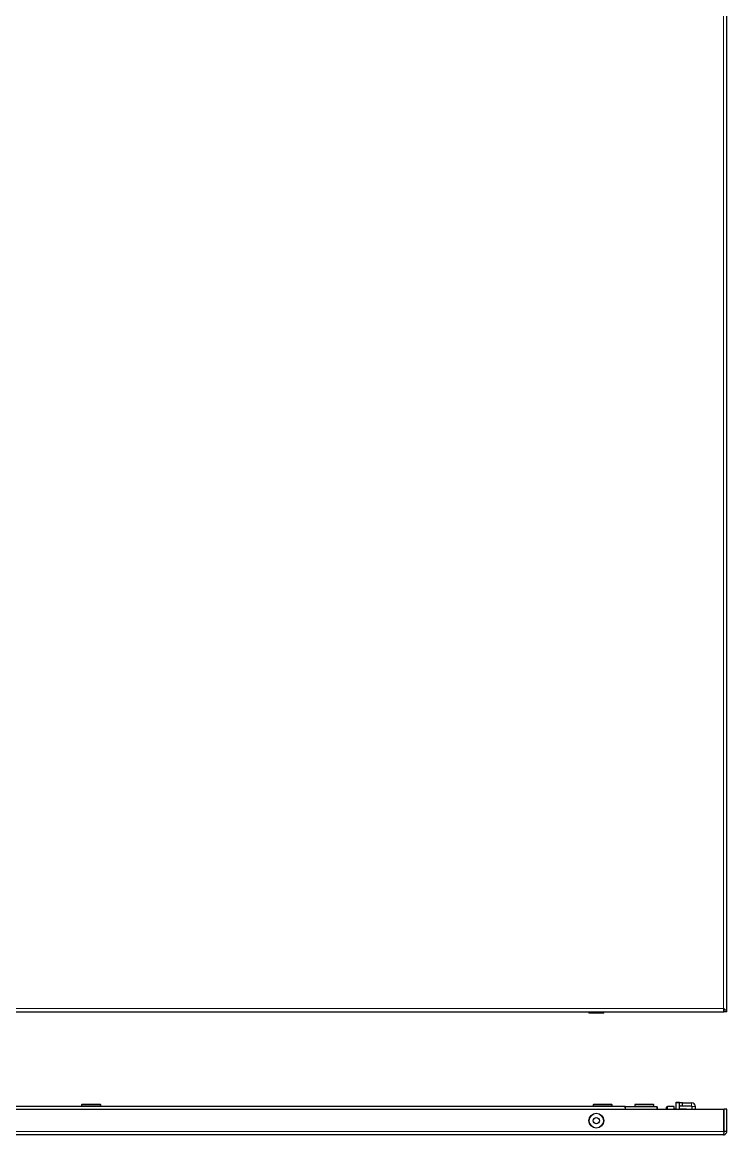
# Model space of a CAD drawing. Header units: millimetres. Extents: x -672 to 1653, y -981 to 741.
# Drawn here: x -121 to 430, y -961 to -91 of the extents above; entities that cross this region are included whole.
import ezdxf

# ---------------------------------------------------------------- set-up
doc = ezdxf.new("R2010")
doc.units = ezdxf.units.MM
doc.linetypes.add('SLD-Сплошная', pattern=[0])

msp = doc.modelspace()

# ---------------------------------------------------------------- linework, layer by layer
at = {"color": 7, "linetype": 'SLD-Сплошная', "lineweight": 18}
for p, q in [((427.57, -861.81), (427.57, 487.99)), ((-561.23, -861.81), (427.57, -861.81)), ((322.42, -865.16), (333.92, -865.16)), ((350.97, -938.81), (350.67, -938.81)), ((350.97, -938.81), (350.97, -938.51)), ((350.97, -938.81), (350.97, -940.51)), ((375.37, -938.81), (350.97, -938.81)), ((359.8, -938.31), (359.8, -938.51)), ((375.37, -938.51), (375.37, -938.81)), ((375.67, -938.81), (375.37, -938.81)), ((375.37, -940.51), (375.37, -938.81)), ((383.72, -938.46), (383.72, -940.51)), ((393.12, -935.46), (390.62, -935.46)), ((402.62, -937.96), (402.62, -935.46)), ((403.12, -938.46), (405.62, -938.46)), ((389.37, -940.46), (389.37, -940.51)), ((427.87, -957.91), (-561.53, -957.91))]:
    msp.add_line(p, q, dxfattribs=at)
at = {"color": 7, "linetype": 'SLD-Сплошная', "lineweight": 25}
for p, q in [((430.17, -864.41), (430.17, 490.59)), ((-561.53, -864.41), (427.87, -864.41)), ((322.42, -864.41), (322.42, -865.16)), ((333.67, -865.41), (322.67, -865.41)), ((333.92, -865.16), (333.92, -864.41)), ((427.87, -862.41), (427.87, -864.41)), ((430.17, -864.41), (428.17, -864.41)), ((350.67, -938.51), (-484.33, -938.51)), ((-73.83, -936.51), (-74.33, -937.01)), ((-74.33, -937.01), (-74.33, -938.51)), ((-59.33, -937.01), (-74.33, -937.01)), ((-73.83, -936.51), (-59.83, -936.51)), ((-59.33, -937.01), (-59.83, -936.51)), ((-59.33, -938.51), (-59.33, -937.01)), ((326.17, -936.51), (325.67, -937.01)), ((325.67, -937.01), (325.67, -938.51)), ((340.67, -937.01), (325.67, -937.01)), ((326.17, -936.51), (340.17, -936.51)), ((340.67, -937.01), (340.17, -936.51)), ((340.67, -938.51), (340.67, -937.01)), ((350.67, -938.51), (350.67, -938.81)), ((350.67, -939.46), (350.67, -938.81)), ((350.97, -938.51), (375.37, -938.51)), ((355.32, -938.31), (355.32, -938.51)), ((355.32, -938.31), (355.68, -938.31)), ((355.68, -938.31), (355.68, -938.51)), ((355.68, -938.31), (355.92, -938.31)), ((355.92, -938.31), (355.92, -938.51)), ((355.92, -938.31), (356.03, -938.31)), ((356.03, -938.31), (356.03, -938.51)), ((357.06, -938.31), (357.06, -938.51)), ((357.06, -938.31), (357.74, -938.31)), ((357.74, -938.31), (357.74, -938.51)), ((357.74, -938.31), (358.07, -938.31)), ((358.07, -938.31), (358.07, -938.51)), ((358.67, -936.51), (358.17, -937.01)), ((358.17, -937.01), (358.17, -938.31)), ((373.17, -937.01), (358.17, -937.01)), ((358.67, -936.51), (372.67, -936.51)), ((361.39, -938.51), (361.39, -938.28)), ((361.52, -938.31), (362.3, -938.31)), ((362.3, -938.31), (363.1, -938.31)), ((362.3, -938.31), (362.3, -938.51)), ((363.1, -938.31), (363.1, -938.51)), ((363.1, -938.31), (363.59, -938.31)), ((363.59, -938.31), (363.59, -938.51)), ((363.59, -938.31), (364.98, -938.31)), ((364.61, -938.28), (364.61, -938.31)), ((364.98, -938.31), (364.98, -938.51)), ((364.98, -938.31), (366.02, -938.31)), ((366.02, -938.31), (366.02, -938.51)), ((367.07, -938.31), (367.07, -938.51)), ((367.07, -938.31), (369.04, -938.31)), ((369.04, -938.31), (369.04, -938.51)), ((369.04, -938.31), (371.03, -938.31)), ((371.03, -938.31), (371.03, -938.51)), ((373.17, -937.01), (372.67, -936.51)), ((373.17, -938.51), (373.17, -937.01)), ((375.67, -938.81), (375.67, -940.51)), ((383.12, -940.51), (383.12, -939.06)), ((389.12, -938.46), (383.72, -938.46)), ((389.12, -940.51), (389.12, -938.46)), ((390.62, -935.46), (390.62, -934.96)), ((390.62, -934.96), (393.12, -934.96)), ((390.62, -940.51), (390.62, -935.46)), ((393.12, -934.96), (393.12, -935.46)), ((393.12, -940.51), (393.12, -935.46)), ((393.62, -935.46), (393.12, -935.5)), ((395.62, -935.46), (393.62, -935.46)), ((393.62, -937.96), (395.62, -937.96)), ((395.62, -935.46), (402.62, -935.46)), ((395.62, -937.96), (395.62, -935.46)), ((395.62, -937.96), (402.62, -937.96)), ((403.12, -940.51), (403.12, -938.46)), ((405.62, -940.51), (405.62, -938.46)), ((-561.53, -940.51), (427.87, -940.51)), ((350.67, -939.46), (350.67, -940.51)), ((390.62, -940.46), (389.37, -940.46)), ((398.57, -940.46), (393.12, -940.46)), ((398.62, -940.51), (398.57, -940.46)), ((398.57, -940.51), (398.57, -940.46)), ((427.87, -957.91), (427.87, -940.51)), ((430.17, -940.51), (428.17, -940.51)), ((428.17, -957.91), (428.17, -940.51)), ((430.17, -957.91), (430.17, -940.51)), ((427.57, -960.51), (-561.23, -960.51)), ((430.17, -957.91), (428.17, -957.91))]:
    msp.add_line(p, q, dxfattribs=at)
at = {"color": 7, "linetype": 'SLD-Сплошная', "lineweight": 25, "flags": 128}
for points in [[(428.17, -947.01), (428.03, -946.76), (427.87, -946.49)], [(427.87, -955.53), (428.03, -955.26), (428.17, -955.01)]]:
    msp.add_lwpolyline(points, dxfattribs=at)
at = {"color": 7, "linetype": 'SLD-Сплошная', "lineweight": 18, "flags": 128}
for points in [[(427.87, -947.08), (428.16, -947.67), (428.17, -947.69)], [(428.17, -954.32), (428.16, -954.34), (427.87, -954.93)]]:
    msp.add_lwpolyline(points, dxfattribs=at)
at = {"color": 7, "linetype": 'SLD-Сплошная', "lineweight": 25}
for radius in [5.75, 2.5]:
    msp.add_circle((328.17, -949.51), radius, dxfattribs=at)
at = {"color": 7, "linetype": 'SLD-Сплошная', "lineweight": 18}
msp.add_circle((328.17, -949.51), 5.5, dxfattribs=at)
at = {"color": 7, "linetype": 'SLD-Сплошная', "lineweight": 25}
for centre, radius, start, end in [((322.67, -865.16), 0.25, 180, 270), ((333.67, -865.16), 0.25, 270, 0), ((350.97, -938.81), 0.3, 90, 180), ((375.37, -938.81), 0.3, 0, 90), ((383.72, -939.06), 0.6, 90, 180), ((393.62, -938.46), 0.5, 90, 180), ((402.62, -938.46), 3, 0, 90), ((402.62, -938.46), 0.5, 0, 90), ((389.37, -940.21), 0.25, 180, 270), ((420.67, -951.01), 7.5, 343.7398, 16.2602)]:
    msp.add_arc(centre, radius, start, end, dxfattribs=at)
for points, knots in [([(427.57, -861.81), (427.62, -861.97), (427.67, -862.13), (427.77, -862.35), (427.82, -862.41), (427.87, -862.41)], [0, 0, 0, 0, 0.5, 0.5, 1, 1, 1, 1]), ([(427.57, -861.81), (427.6, -862.15), (427.62, -862.49), (427.67, -863.12), (427.7, -863.41), (427.75, -863.89), (427.77, -864.08), (427.82, -864.34), (427.85, -864.41), (427.87, -864.41)], [0, 0, 0, 0, 0.25, 0.25, 0.5, 0.5, 0.75, 0.75, 1, 1, 1, 1]), ([(428.17, -864.41), (428.17, -863.98), (428.11, -863.55), (427.89, -862.68), (427.73, -862.25), (427.57, -861.81)], [0, 0, 0, 0, 0.5, 0.5, 1, 1, 1, 1]), ([(430.17, -864.41), (430.17, -864.2), (430.11, -863.98), (429.85, -863.55), (429.65, -863.33), (429.17, -862.9), (428.88, -862.68), (428.25, -862.25), (427.91, -862.03), (427.57, -861.81)], [0, 0, 0, 0, 0.25, 0.25, 0.5, 0.5, 0.75, 0.75, 1, 1, 1, 1]), ([(356.03, -938.31), (356.18, -938.31), (356.44, -938.31), (356.87, -938.31), (357.06, -938.31)], [0, 0, 0, 0, 0.547643, 1, 1, 1, 1]), ([(358.07, -938.31), (358.41, -938.31), (359.04, -938.31), (359.56, -938.31), (359.8, -938.31)], [0, 0, 0, 0, 0.5368, 1, 1, 1, 1]), ([(359.8, -938.31), (360.13, -938.31), (360.73, -938.31), (361.3, -938.31), (361.33, -938.31), (361.35, -938.31)], [0, 0, 0, 0, 0.415678, 0.776277, 1, 1, 1, 1]), ([(366.2, -938.31), (366.24, -938.31), (366.52, -938.31), (366.82, -938.31), (367.07, -938.31)], [0, 0, 0, 0, 0.139498, 1, 1, 1, 1]), ([(427.57, -958.51), (427.73, -958.51), (427.89, -958.44), (428.11, -958.22), (428.17, -958.07), (428.17, -957.91)], [0, 0, 0, 0, 0.5, 0.5, 1, 1, 1, 1]), ([(427.57, -960.51), (427.75, -960.51), (427.91, -960.49), (428.25, -960.43), (428.41, -960.38), (428.73, -960.24), (428.88, -960.16), (429.16, -959.98), (429.29, -959.87), (429.53, -959.62), (429.64, -959.49), (429.83, -959.21), (429.91, -959.06), (430.11, -958.59), (430.17, -958.25), (430.17, -957.91)], [0, 0, 0, 0, 0.125, 0.125, 0.25, 0.25, 0.375, 0.375, 0.5, 0.5, 0.625, 0.625, 0.75, 0.75, 1, 1, 1, 1]), ([(427.87, -957.91), (427.85, -958.25), (427.82, -958.59), (427.77, -959.22), (427.75, -959.51), (427.7, -959.99), (427.67, -960.18), (427.62, -960.44), (427.6, -960.51), (427.57, -960.51)], [0, 0, 0, 0, 0.25, 0.25, 0.5, 0.5, 0.75, 0.75, 1, 1, 1, 1])]:
    msp.add_open_spline(points, degree=3, knots=knots, dxfattribs=at)

doc.saveas('drawing.dxf')
